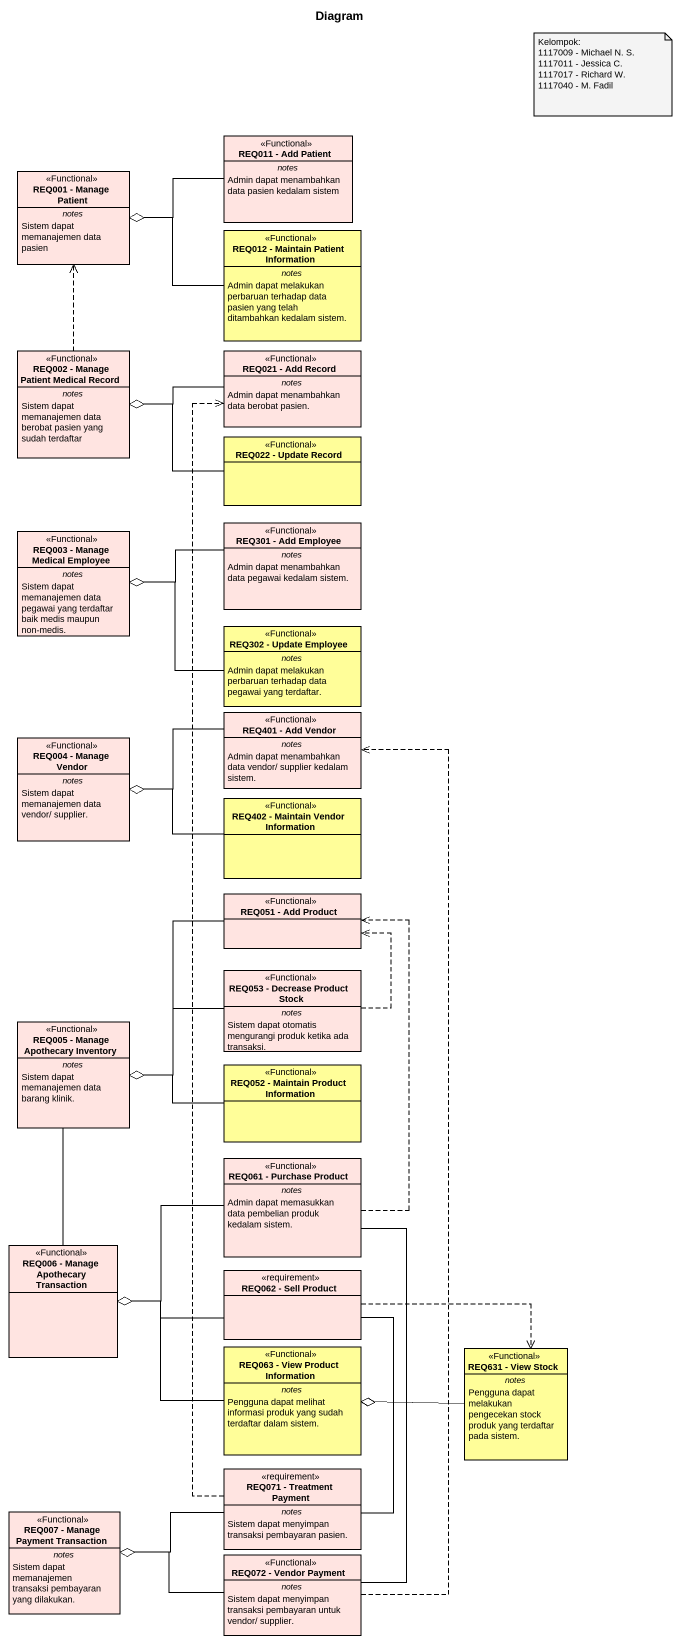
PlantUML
@startuml
title Diagram
hide circle
hide empty members
class "REQ011 - Add Patient" as REQ011_Add_Patient <<Functional>> #FFE4E1 {
  -- notes --
  Admin dapat menambahkan data pasien kedalam sistem
}
class "REQ001 - Manage Patient" as REQ001_Manage_Patient <<Functional>> #FFE4E1 {
  -- notes --
  Sistem dapat memanajemen data pasien
}
class "REQ012 - Maintain Patient Information" as REQ012_Maintain_Patient <<Functional>> #FFFE99 {
  -- notes --
  Admin dapat melakukan perbaruan terhadap data pasien yang telah ditambahkan kedalam sistem.
}
class "REQ002 - Manage Patient Medical Record" as REQ002_Manage_Patient <<Functional>> #FFE4E1 {
  -- notes --
  Sistem dapat memanajemen data berobat pasien yang sudah terdaftar
}
class "REQ021 - Add Record" as REQ021_Add_Record <<Functional>> #FFE4E1 {
  -- notes --
  Admin dapat menambahkan data berobat pasien.
}
class "REQ022 - Update Record" as REQ022_Update_Record <<Functional>> #FFFE99
class "REQ003 - Manage Medical Employee" as REQ003_Manage_Medical <<Functional>> #FFE4E1 {
  -- notes --
  Sistem dapat memanajemen data pegawai yang terdaftar baik medis maupun non-medis.
}
class "REQ301 - Add Employee" as REQ301_Add_Employee <<Functional>> #FFE4E1 {
  -- notes --
  Admin dapat menambahkan data pegawai kedalam sistem.
}
class "REQ302 - Update Employee" as REQ302_Update_Employee <<Functional>> #FFFE99 {
  -- notes --
  Admin dapat melakukan perbaruan terhadap data pegawai yang terdaftar.
}
class "REQ004 - Manage Vendor" as REQ004_Manage_Vendor <<Functional>> #FFE4E1 {
  -- notes --
  Sistem dapat memanajemen data vendor/ supplier.
}
class "REQ401 - Add Vendor" as REQ401_Add_Vendor <<Functional>> #FFE4E1 {
  -- notes --
  Admin dapat menambahkan data vendor/ supplier kedalam sistem.
}
class "REQ402 - Maintain Vendor Information" as REQ402_Maintain_Vendor <<Functional>> #FFFE99
class "REQ051 - Add Product" as REQ051_Add_Product <<Functional>> #FFE4E1
class "REQ053 - Decrease Product Stock" as REQ053_Decrease_Product <<Functional>> #FFE4E1 {
  -- notes --
  Sistem dapat otomatis mengurangi produk ketika ada transaksi.
}
class "REQ005 - Manage Apothecary Inventory" as REQ005_Manage_Apothecary <<Functional>> #FFE4E1 {
  -- notes --
  Sistem dapat memanajemen data barang klinik.
}
class "REQ052 - Maintain Product Information" as REQ052_Maintain_Product <<Functional>> #FFFE99
class "REQ061 - Purchase Product" as REQ061_Purchase_Product <<Functional>> #FFE4E1 {
  -- notes --
  Admin dapat memasukkan data pembelian produk kedalam sistem.
}
class "REQ006 - Manage Apothecary Transaction" as REQ006_Manage_Apothecary <<Functional>> #FFE4E1
class "REQ062 - Sell Product" as REQ062_Sell_Product <<requirement>> #FFE4E1
class "REQ063 - View Product Information" as REQ063_View_Product <<Functional>> #FFFE99 {
  -- notes --
  Pengguna dapat melihat informasi produk yang sudah terdaftar dalam sistem.
}
class "REQ631 - View Stock" as REQ631_View_Stock <<Functional>> #FFFE99 {
  -- notes --
  Pengguna dapat melakukan pengecekan stock produk yang terdaftar pada sistem.
}
class "REQ071 - Treatment Payment" as REQ071_Treatment_Payment <<requirement>> #FFE4E1 {
  -- notes --
  Sistem dapat menyimpan transaksi pembayaran pasien.
}
class "REQ007 - Manage Payment Transaction" as REQ007_Manage_Payment <<Functional>> #FFE4E1 {
  -- notes --
  Sistem dapat memanajemen transaksi pembayaran yang dilakukan.
}
class "REQ072 - Vendor Payment" as REQ072_Vendor_Payment <<Functional>> #FFE4E1 {
  -- notes --
  Sistem dapat menyimpan transaksi pembayaran untuk vendor/ supplier.
}
REQ011_Add_Patient -left-o REQ001_Manage_Patient
REQ012_Maintain_Patient -left-o REQ001_Manage_Patient
REQ002_Manage_Patient .up.> REQ001_Manage_Patient
REQ021_Add_Record -left-o REQ002_Manage_Patient
REQ022_Update_Record -left-o REQ002_Manage_Patient
REQ301_Add_Employee -left-o REQ003_Manage_Medical
REQ302_Update_Employee -left-o REQ003_Manage_Medical
REQ401_Add_Vendor -left-o REQ004_Manage_Vendor
REQ402_Maintain_Vendor -left-o REQ004_Manage_Vendor
REQ051_Add_Product --o REQ005_Manage_Apothecary
REQ053_Decrease_Product .up.> REQ051_Add_Product
REQ053_Decrease_Product -left-o REQ005_Manage_Apothecary
REQ052_Maintain_Product -left-o REQ005_Manage_Apothecary
REQ061_Purchase_Product .up.> REQ051_Add_Product
REQ061_Purchase_Product -left-o REQ006_Manage_Apothecary
REQ006_Manage_Apothecary -up- REQ005_Manage_Apothecary
REQ062_Sell_Product -left-o REQ006_Manage_Apothecary
REQ062_Sell_Product .right.> REQ631_View_Stock
REQ063_View_Product -left-o REQ006_Manage_Apothecary
REQ631_View_Stock -left-o REQ063_View_Product
REQ071_Treatment_Payment .up.> REQ021_Add_Record
REQ071_Treatment_Payment -up- REQ062_Sell_Product
REQ071_Treatment_Payment -left-o REQ007_Manage_Payment
REQ072_Vendor_Payment .up.> REQ401_Add_Vendor
REQ072_Vendor_Payment -up- REQ061_Purchase_Product
REQ072_Vendor_Payment -left-o REQ007_Manage_Payment
note as N1
  Kelompok:
  1117009 - Michael N. S.
  1117011 - Jessica C.
  1117017 - Richard W.
  1117040 - M. Fadil
end note
@enduml
